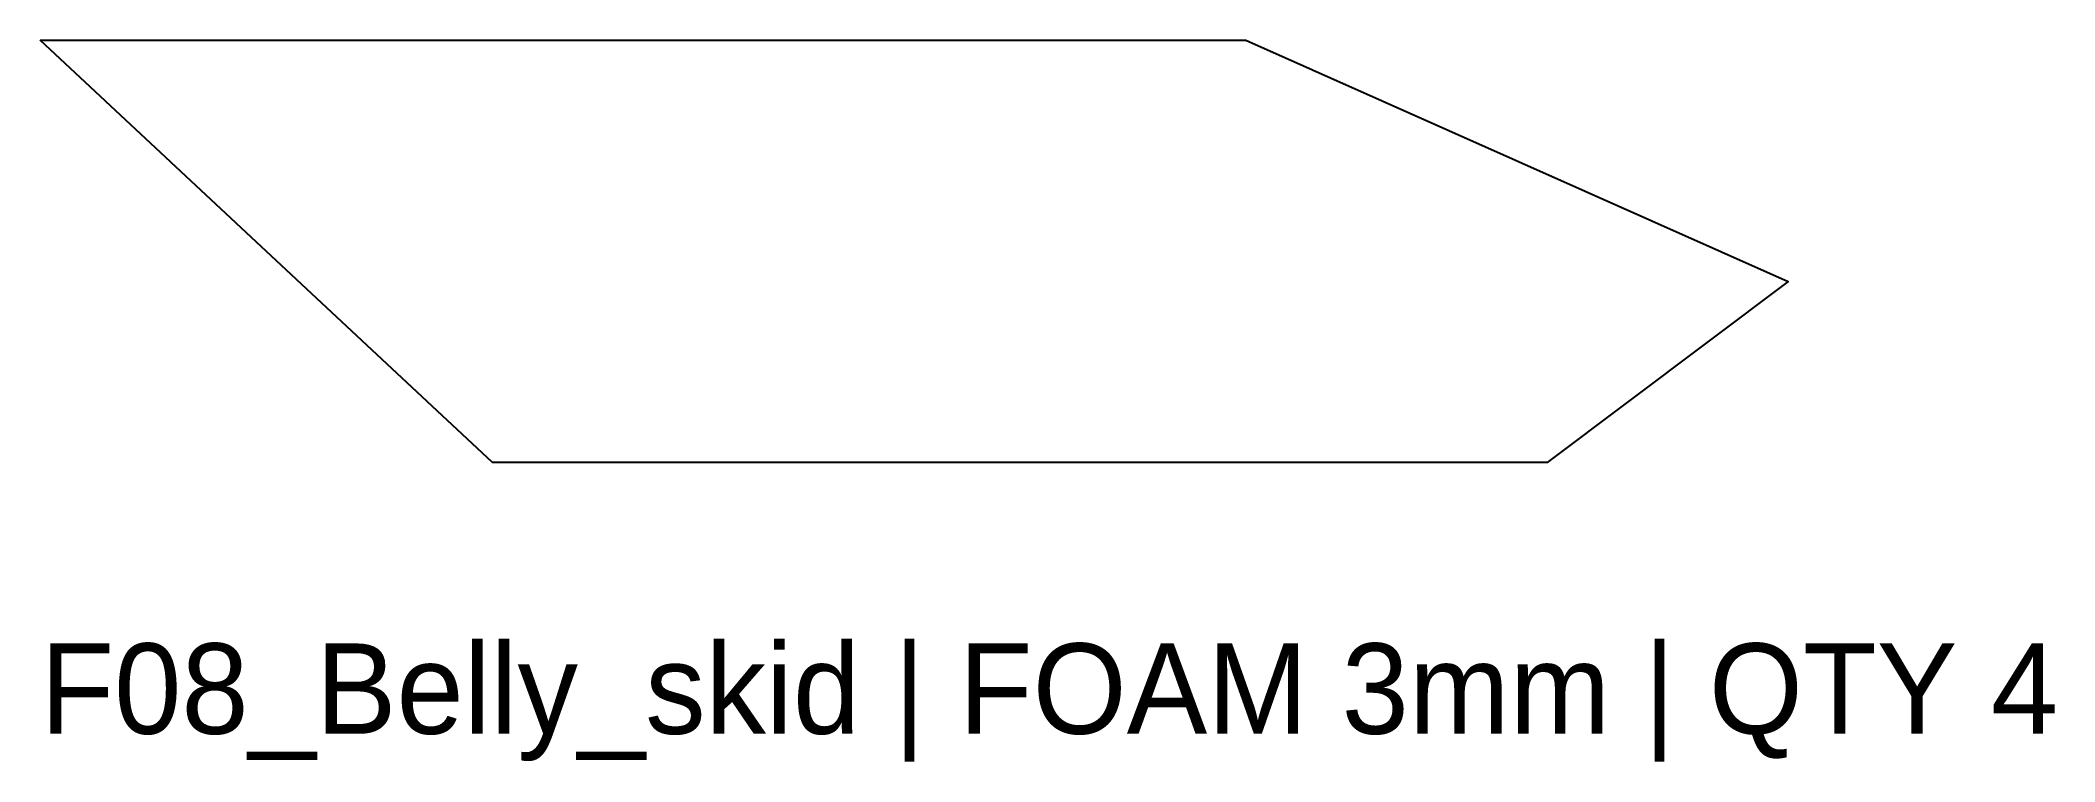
# Model space of a CAD drawing. Header units: millimetres. Extents: x 510 to 576.8, y -23.9 to 0.
import ezdxf

# ---------------------------------------------------------------- set-up
doc = ezdxf.new("R2010")
doc.units = ezdxf.units.MM
doc.layers.add('ANNOTATION', color=8, linetype='Continuous')
doc.layers.add('CUT', color=7, linetype='Continuous')

msp = doc.modelspace()

# ---------------------------------------------------------------- linework, layer by layer
at = {"layer": 'CUT'}
msp.add_lwpolyline([(510, 0), (550, 0), (568, -8), (560, -14), (525, -14)], close=True, dxfattribs=at)

# ---------------------------------------------------------------- texts
at = {"layer": 'ANNOTATION'}
msp.add_text('F08_Belly_skid | FOAM 3mm | QTY 4', height=3, dxfattribs=at).set_placement((510, -23))

doc.saveas('drawing.dxf')
